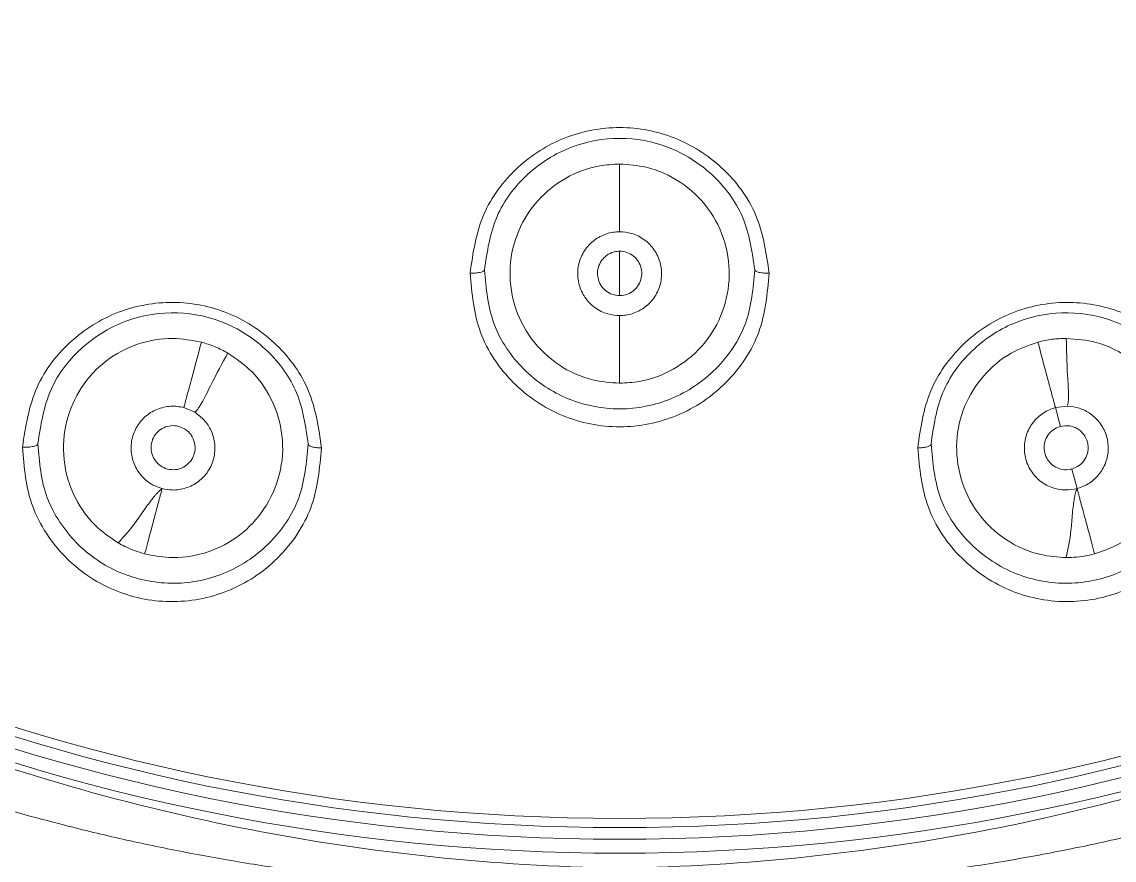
# Model space of a CAD drawing. Extents: x 11377 to 14537, y 53 to 2368.
# Drawn here: x 12560.15 to 12583.57, y 932.03 to 950.01 of the extents above; entities that cross this region are included whole.
import ezdxf

# ---------------------------------------------------------------- set-up
doc = ezdxf.new("R2010")
doc.units = 0
doc.header["$LTSCALE"] = 10
doc.header["$MEASUREMENT"] = 0
doc.layers.get('0').update_dxf_attribs({"linetype": 'CONTINUOUS'})

# ---------------------------------------------------------------- blocks, each defined once
blk = doc.blocks.new('TYJKT')
at = {"color": 7, "linetype": 'Continuous', "lineweight": 15}
for p, q in [((5023.078, 1157.283), (5023.313, 1157.183)), ((5041.767, 1157.283), (5042.02, 1157.313)), ((5042.232, 1155.547), (5042.12, 1155.966))]:
    blk.add_line(p, q, dxfattribs=at)
at = {"color": 7, "linetype": 'Continuous', "lineweight": 15, "flags": 128}
blk.add_lwpolyline([(5041.875, 1156.881), (5041.821, 1157.082), (5041.801, 1157.154), (5041.767, 1157.283)], dxfattribs=at)
at = {"color": 7, "linetype": 'Continuous', "lineweight": 15}
for radius in [44.127, 43.878, 43.682]:
    blk.add_circle((5032.423, 1192.156), radius, dxfattribs=at)
for points, knots in [([(5066.552, 1162.157), (5069.416, 1165.416), (5071.811, 1169.088), (5075.465, 1176.96), (5076.724, 1181.159), (5078.005, 1189.742), (5078.026, 1194.126), (5076.829, 1202.721), (5075.611, 1206.933), (5072.034, 1214.84), (5069.675, 1218.535), (5064.01, 1225.109), (5060.703, 1227.987), (5053.41, 1232.692), (5049.425, 1234.518), (5041.1, 1236.97), (5036.762, 1237.596), (5028.083, 1237.596), (5023.744, 1236.97), (5015.419, 1234.518), (5011.434, 1232.691), (5004.142, 1227.986), (5000.835, 1225.108), (4995.169, 1218.534), (4992.811, 1214.839), (4989.234, 1206.932), (4988.015, 1202.721), (4986.819, 1194.125), (4986.84, 1189.742), (4988.121, 1181.158), (4989.38, 1176.959), (4993.034, 1169.087), (4995.429, 1165.415), (4998.294, 1162.156)], [0, 0, 0, 0, 0.0625, 0.0625, 0.125, 0.125, 0.1875, 0.1875, 0.25, 0.25, 0.3125, 0.3125, 0.375, 0.375, 0.4375, 0.4375, 0.5, 0.5, 0.5625, 0.5625, 0.625, 0.625, 0.6875, 0.6875, 0.75, 0.75, 0.8125, 0.8125, 0.875, 0.875, 0.9375, 0.9375, 1, 1, 1, 1]), ([(5065.923, 1162.708), (5066.068, 1162.874), (5066.357, 1163.205), (5066.78, 1163.711), (5067.197, 1164.221), (5067.606, 1164.738), (5068.007, 1165.26), (5068.4, 1165.789), (5068.786, 1166.323), (5069.163, 1166.863), (5069.989, 1168.082), (5071.192, 1170.029), (5072.652, 1172.808), (5073.928, 1175.718), (5075.012, 1178.773), (5075.879, 1181.926), (5076.734, 1186.27), (5077.193, 1191.836), (5076.738, 1198.529), (5075.298, 1205.031), (5072.958, 1211.136), (5069.854, 1216.68), (5066.144, 1221.556), (5061.894, 1225.813), (5057.07, 1229.501), (5051.605, 1232.594), (5045.564, 1234.949), (5039.104, 1236.425), (5032.423, 1236.928), (5025.741, 1236.425), (5019.281, 1234.949), (5013.24, 1232.594), (5007.775, 1229.501), (5002.952, 1225.813), (4998.701, 1221.556), (4994.991, 1216.68), (4991.887, 1211.136), (4989.547, 1205.031), (4988.107, 1198.529), (4987.652, 1191.836), (4988.111, 1186.27), (4988.966, 1181.926), (4989.833, 1178.773), (4990.917, 1175.718), (4992.192, 1172.808), (4993.652, 1170.029), (4994.948, 1167.933), (4995.98, 1166.429), (4996.677, 1165.469), (4997.399, 1164.528), (4998.145, 1163.606), (4998.663, 1163.007), (4998.922, 1162.708)], [0, 0, 0, 0, 0.003229, 0.006456, 0.009681, 0.012905, 0.016128, 0.019352, 0.022577, 0.025803, 0.029032, 0.044201, 0.059373, 0.07509, 0.090809, 0.106933, 0.12306, 0.155772, 0.188607, 0.221197, 0.253189, 0.284268, 0.314175, 0.342874, 0.372343, 0.403057, 0.434778, 0.467206, 0.5, 0.532794, 0.565223, 0.596943, 0.627658, 0.657126, 0.685825, 0.715732, 0.746811, 0.778804, 0.811393, 0.844229, 0.876941, 0.893065, 0.909192, 0.924908, 0.940628, 0.955797, 0.970969, 0.976778, 0.982582, 0.988384, 0.994188, 1, 1, 1, 1]), ([(5032.423, 1236.583), (5020.64, 1236.583), (5009.339, 1231.903), (4992.676, 1215.24), (4987.995, 1203.939), (4987.995, 1180.374), (4992.676, 1169.073), (5009.339, 1152.41), (5020.64, 1147.729), (5032.423, 1147.729)], [0, 0, 0, 0, 0.25, 0.25, 0.5, 0.5, 0.75, 0.75, 1, 1, 1, 1]), ([(5032.423, 1236.583), (5044.205, 1236.583), (5055.506, 1231.903), (5072.169, 1215.24), (5076.85, 1203.939), (5076.85, 1180.374), (5072.169, 1169.073), (5055.506, 1152.41), (5044.205, 1147.729), (5032.423, 1147.729)], [0, 0, 0, 0, 0.25, 0.25, 0.5, 0.5, 0.75, 0.75, 1, 1, 1, 1]), ([(5035.629, 1160.166), (5035.567, 1160.596), (5035.445, 1161.437), (5034.674, 1162.469), (5033.632, 1163.133), (5032.425, 1163.363), (5031.218, 1163.135), (5030.176, 1162.473), (5029.402, 1161.44), (5029.279, 1160.599), (5029.216, 1160.166)], [0, 0, 0, 0, 0.1330935, 0.2596521, 0.3806349, 0.4997455, 0.6188889, 0.7398584, 0.8662152, 1, 1, 1, 1]), ([(5035.629, 1160.166), (5035.567, 1160.596), (5035.445, 1161.437), (5034.674, 1162.469), (5033.632, 1163.133), (5032.425, 1163.363), (5031.218, 1163.135), (5030.176, 1162.473), (5029.402, 1161.44), (5029.279, 1160.599), (5029.216, 1160.166)], [0, 0, 0, 0, 0.1330935, 0.2596521, 0.3806349, 0.4997455, 0.6188889, 0.7398584, 0.8662152, 1, 1, 1, 1]), ([(5029.524, 1160.234), (5029.581, 1160.627), (5029.692, 1161.388), (5030.396, 1162.326), (5031.341, 1162.922), (5032.425, 1163.122), (5033.508, 1162.92), (5034.453, 1162.323), (5035.155, 1161.384), (5035.265, 1160.625), (5035.321, 1160.234)], [0, 0, 0, 0, 0.134641, 0.260971, 0.384047, 0.500199, 0.616377, 0.739514, 0.866084, 1, 1, 1, 1]), ([(5029.524, 1160.234), (5029.581, 1160.627), (5029.692, 1161.388), (5030.396, 1162.326), (5031.341, 1162.922), (5032.425, 1163.122), (5033.508, 1162.92), (5034.453, 1162.323), (5035.155, 1161.384), (5035.265, 1160.625), (5035.321, 1160.234)], [0, 0, 0, 0, 0.134641, 0.260971, 0.384047, 0.500199, 0.616377, 0.739514, 0.866084, 1, 1, 1, 1]), ([(5032.423, 1162.506), (5032.279, 1162.498), (5031.879, 1162.476), (5031.249, 1162.238), (5030.638, 1161.751), (5030.215, 1161.083), (5030.03, 1160.3), (5030.122, 1159.482), (5030.489, 1158.735), (5031.088, 1158.171), (5031.768, 1157.857), (5032.228, 1157.821), (5032.423, 1157.806)], [0, 0, 0, 0, 0.057384, 0.160613, 0.264479, 0.370476, 0.479801, 0.591999, 0.705484, 0.81602, 0.921949, 1, 1, 1, 1]), ([(5032.423, 1161.055), (5032.423, 1161.064), (5032.423, 1161.076), (5032.423, 1161.112), (5032.423, 1161.141), (5032.423, 1161.175), (5032.423, 1161.226), (5032.423, 1161.339), (5032.423, 1161.512), (5032.423, 1161.961), (5032.423, 1162.262), (5032.423, 1162.506)], [0, 0, 0, 0, 0.047036, 0.066393, 0.084263, 0.101763, 0.1199, 0.160682, 0.267247, 0.404761, 1, 1, 1, 1]), ([(5032.423, 1157.806), (5032.564, 1157.814), (5032.964, 1157.837), (5033.596, 1158.075), (5034.21, 1158.564), (5034.632, 1159.236), (5034.815, 1160.02), (5034.722, 1160.837), (5034.352, 1161.582), (5033.754, 1162.146), (5033.073, 1162.458), (5032.614, 1162.492), (5032.423, 1162.506)], [0, 0, 0, 0, 0.056599, 0.160666, 0.265516, 0.370893, 0.48066, 0.593583, 0.70579, 0.816441, 0.923139, 1, 1, 1, 1]), ([(5032.423, 1159.256), (5032.338, 1159.263), (5032.15, 1159.28), (5031.883, 1159.414), (5031.668, 1159.635), (5031.538, 1159.917), (5031.507, 1160.221), (5031.584, 1160.521), (5031.75, 1160.78), (5031.996, 1160.964), (5032.233, 1161.046), (5032.378, 1161.052), (5032.423, 1161.055)], [0, 0, 0, 0, 0.090004, 0.199965, 0.30969, 0.414229, 0.524446, 0.629651, 0.738194, 0.846295, 0.95203, 1, 1, 1, 1]), ([(5032.423, 1161.055), (5032.507, 1161.047), (5032.695, 1161.031), (5032.962, 1160.897), (5033.177, 1160.675), (5033.307, 1160.394), (5033.338, 1160.089), (5033.262, 1159.79), (5033.096, 1159.531), (5032.849, 1159.346), (5032.612, 1159.265), (5032.468, 1159.258), (5032.423, 1159.256)], [0, 0, 0, 0, 0.08995, 0.19991, 0.309639, 0.414188, 0.524378, 0.629606, 0.738143, 0.846218, 0.951979, 1, 1, 1, 1]), ([(5032.423, 1159.686), (5032.369, 1159.691), (5032.263, 1159.701), (5032.121, 1159.783), (5032.013, 1159.903), (5031.951, 1160.054), (5031.942, 1160.216), (5031.987, 1160.373), (5032.082, 1160.505), (5032.215, 1160.599), (5032.336, 1160.633), (5032.459, 1160.639), (5032.582, 1160.618), (5032.724, 1160.54), (5032.832, 1160.419), (5032.894, 1160.268), (5032.903, 1160.106), (5032.858, 1159.949), (5032.763, 1159.817), (5032.63, 1159.724), (5032.509, 1159.689), (5032.439, 1159.686), (5032.423, 1159.686)], [0, 0, 0, 0, 0.053525, 0.107054, 0.160651, 0.214353, 0.268153, 0.322004, 0.375831, 0.429573, 0.483206, 0.5, 0.553527, 0.607057, 0.660653, 0.714354, 0.768155, 0.822004, 0.875832, 0.929575, 0.983208, 1, 1, 1, 1]), ([(5029.216, 1160.166), (5029.254, 1160.166), (5029.313, 1160.165), (5029.385, 1160.173), (5029.434, 1160.181), (5029.474, 1160.193), (5029.513, 1160.21), (5029.519, 1160.225), (5029.524, 1160.234)], [0, 0, 0, 0, 0.239194, 0.368193, 0.500003, 0.63181, 0.760809, 1, 1, 1, 1]), ([(5029.216, 1160.166), (5029.254, 1160.166), (5029.313, 1160.165), (5029.385, 1160.173), (5029.434, 1160.181), (5029.474, 1160.193), (5029.513, 1160.21), (5029.519, 1160.225), (5029.524, 1160.234)], [0, 0, 0, 0, 0.239194, 0.368193, 0.500003, 0.63181, 0.760809, 1, 1, 1, 1]), ([(5029.216, 1160.166), (5029.255, 1159.732), (5029.333, 1158.87), (5029.964, 1157.945), (5030.624, 1157.396), (5031.188, 1157.097), (5031.796, 1156.912), (5032.426, 1156.852), (5033.056, 1156.913), (5033.663, 1157.1), (5034.227, 1157.4), (5034.886, 1157.951), (5035.513, 1158.875), (5035.59, 1159.735), (5035.629, 1160.166)], [0, 0, 0, 0, 0.128444, 0.255434, 0.317534, 0.379182, 0.439832, 0.500318, 0.560828, 0.621479, 0.683174, 0.745272, 0.872313, 1, 1, 1, 1]), ([(5029.216, 1160.166), (5029.255, 1159.732), (5029.333, 1158.87), (5029.964, 1157.945), (5030.624, 1157.396), (5031.188, 1157.097), (5031.796, 1156.912), (5032.426, 1156.852), (5033.056, 1156.913), (5033.663, 1157.1), (5034.227, 1157.4), (5034.886, 1157.951), (5035.513, 1158.875), (5035.59, 1159.735), (5035.629, 1160.166)], [0, 0, 0, 0, 0.128444, 0.255434, 0.317534, 0.379182, 0.439832, 0.500318, 0.560828, 0.621479, 0.683174, 0.745272, 0.872313, 1, 1, 1, 1]), ([(5035.321, 1160.234), (5035.287, 1159.843), (5035.217, 1159.066), (5034.647, 1158.226), (5034.049, 1157.732), (5033.539, 1157.46), (5032.994, 1157.294), (5032.426, 1157.238), (5031.858, 1157.293), (5031.313, 1157.457), (5030.802, 1157.728), (5030.206, 1158.218), (5029.631, 1159.057), (5029.56, 1159.837), (5029.524, 1160.234)], [0, 0, 0, 0, 0.128495, 0.255557, 0.318916, 0.379035, 0.439825, 0.499643, 0.559458, 0.62025, 0.680348, 0.743713, 0.869371, 1, 1, 1, 1]), ([(5035.321, 1160.234), (5035.287, 1159.843), (5035.217, 1159.066), (5034.647, 1158.226), (5034.049, 1157.732), (5033.539, 1157.46), (5032.994, 1157.294), (5032.426, 1157.238), (5031.858, 1157.293), (5031.313, 1157.457), (5030.802, 1157.728), (5030.206, 1158.218), (5029.631, 1159.057), (5029.56, 1159.837), (5029.524, 1160.234)], [0, 0, 0, 0, 0.128495, 0.255557, 0.318916, 0.379035, 0.439825, 0.499643, 0.559458, 0.62025, 0.680348, 0.743713, 0.869371, 1, 1, 1, 1]), ([(5035.321, 1160.234), (5035.326, 1160.225), (5035.332, 1160.21), (5035.371, 1160.193), (5035.411, 1160.181), (5035.461, 1160.173), (5035.532, 1160.165), (5035.591, 1160.166), (5035.629, 1160.166)], [0, 0, 0, 0, 0.239192, 0.368191, 0.499998, 0.631808, 0.760806, 1, 1, 1, 1]), ([(5035.321, 1160.234), (5035.326, 1160.225), (5035.332, 1160.21), (5035.371, 1160.193), (5035.411, 1160.181), (5035.461, 1160.173), (5035.532, 1160.165), (5035.591, 1160.166), (5035.629, 1160.166)], [0, 0, 0, 0, 0.239192, 0.368191, 0.499998, 0.631808, 0.760806, 1, 1, 1, 1]), ([(5026.03, 1156.421), (5025.971, 1156.836), (5025.857, 1157.645), (5025.126, 1158.667), (5024.117, 1159.349), (5022.923, 1159.613), (5021.706, 1159.421), (5020.63, 1158.779), (5019.819, 1157.741), (5019.685, 1156.876), (5019.617, 1156.435)], [0, 0, 0, 0, 0.128675, 0.250554, 0.36888, 0.486764, 0.60619, 0.730217, 0.86246, 1, 1, 1, 1]), ([(5026.03, 1156.421), (5025.971, 1156.836), (5025.857, 1157.645), (5025.126, 1158.667), (5024.117, 1159.349), (5022.923, 1159.613), (5021.706, 1159.421), (5020.63, 1158.779), (5019.819, 1157.741), (5019.685, 1156.876), (5019.617, 1156.435)], [0, 0, 0, 0, 0.128675, 0.250554, 0.36888, 0.486764, 0.60619, 0.730217, 0.86246, 1, 1, 1, 1]), ([(5045.228, 1156.435), (5045.16, 1156.875), (5045.026, 1157.739), (5044.217, 1158.777), (5043.142, 1159.42), (5041.926, 1159.613), (5040.732, 1159.351), (5039.722, 1158.67), (5038.989, 1157.648), (5038.874, 1156.838), (5038.815, 1156.421)], [0, 0, 0, 0, 0.137286, 0.2695479, 0.3935076, 0.512852, 0.6307305, 0.748992, 0.870839, 1, 1, 1, 1]), ([(5045.228, 1156.435), (5045.16, 1156.875), (5045.026, 1157.739), (5044.217, 1158.777), (5043.142, 1159.42), (5041.926, 1159.613), (5040.732, 1159.351), (5039.722, 1158.67), (5038.989, 1157.648), (5038.874, 1156.838), (5038.815, 1156.421)], [0, 0, 0, 0, 0.137286, 0.2695479, 0.3935076, 0.512852, 0.6307305, 0.748992, 0.870839, 1, 1, 1, 1]), ([(5019.948, 1156.511), (5020.009, 1156.911), (5020.13, 1157.693), (5020.864, 1158.63), (5021.835, 1159.21), (5022.932, 1159.383), (5024.012, 1159.147), (5024.926, 1158.531), (5025.589, 1157.605), (5025.692, 1156.874), (5025.745, 1156.498)], [0, 0, 0, 0, 0.138658, 0.271168, 0.395074, 0.513955, 0.630145, 0.74896, 0.870635, 1, 1, 1, 1]), ([(5019.948, 1156.511), (5020.009, 1156.911), (5020.13, 1157.693), (5020.864, 1158.63), (5021.835, 1159.21), (5022.932, 1159.383), (5024.012, 1159.147), (5024.926, 1158.531), (5025.589, 1157.605), (5025.692, 1156.874), (5025.745, 1156.498)], [0, 0, 0, 0, 0.138658, 0.271168, 0.395074, 0.513955, 0.630145, 0.74896, 0.870635, 1, 1, 1, 1]), ([(5032.423, 1157.806), (5032.423, 1158.035), (5032.423, 1158.353), (5032.423, 1158.784), (5032.423, 1159.03), (5032.423, 1159.092), (5032.423, 1159.133), (5032.423, 1159.171), (5032.423, 1159.221), (5032.423, 1159.241), (5032.423, 1159.256)], [0, 0, 0, 0, 0.621169, 0.863737, 0.898259, 0.912208, 0.925258, 0.939086, 0.955383, 1, 1, 1, 1]), ([(5039.1, 1156.498), (5039.153, 1156.876), (5039.257, 1157.608), (5039.922, 1158.534), (5040.836, 1159.148), (5041.916, 1159.383), (5043.012, 1159.209), (5043.983, 1158.628), (5044.715, 1157.692), (5044.836, 1156.91), (5044.897, 1156.511)], [0, 0, 0, 0, 0.129889, 0.251497, 0.370196, 0.486331, 0.605188, 0.729074, 0.861647, 1, 1, 1, 1]), ([(5039.1, 1156.498), (5039.153, 1156.876), (5039.257, 1157.608), (5039.922, 1158.534), (5040.836, 1159.148), (5041.916, 1159.383), (5043.012, 1159.209), (5043.983, 1158.628), (5044.715, 1157.692), (5044.836, 1156.91), (5044.897, 1156.511)], [0, 0, 0, 0, 0.129889, 0.251497, 0.370196, 0.486331, 0.605188, 0.729074, 0.861647, 1, 1, 1, 1]), ([(5031.627, 1147.43), (5028.986, 1147.517), (5026.353, 1147.836), (5021.191, 1148.929), (5018.661, 1149.702), (5013.77, 1151.665), (5011.408, 1152.852), (5006.906, 1155.588), (5004.765, 1157.138), (5002.778, 1158.868)], [0, 0, 0, 0, 0.25, 0.25, 0.5, 0.5, 0.75, 0.75, 1, 1, 1, 1]), ([(5023.454, 1158.687), (5023.25, 1158.725), (5022.792, 1158.811), (5022.07, 1158.675), (5021.379, 1158.312), (5020.844, 1157.734), (5020.525, 1156.991), (5020.458, 1156.16), (5020.699, 1155.351), (5021.142, 1154.739), (5021.52, 1154.484), (5021.671, 1154.382)], [0, 0, 0, 0, 0.0896214, 0.2011888, 0.3133389, 0.4308563, 0.5485574, 0.6750178, 0.8015869, 0.9208991, 1, 1, 1, 1]), ([(5023.078, 1157.283), (5023.08, 1157.291), (5023.083, 1157.302), (5023.092, 1157.335), (5023.1, 1157.363), (5023.108, 1157.395), (5023.121, 1157.444), (5023.15, 1157.552), (5023.195, 1157.719), (5023.312, 1158.154), (5023.391, 1158.448), (5023.454, 1158.687)], [0, 0, 0, 0, 0.047117, 0.06658, 0.084588, 0.10224, 0.120528, 0.161557, 0.268342, 0.405794, 1, 1, 1, 1]), ([(5024.021, 1158.452), (5023.932, 1158.5), (5023.751, 1158.597), (5023.554, 1158.657), (5023.454, 1158.687)], [0, 0, 0, 0, 0.49531, 1, 1, 1, 1]), ([(5062.067, 1158.868), (5060.08, 1157.138), (5057.939, 1155.588), (5053.437, 1152.852), (5051.075, 1151.665), (5046.185, 1149.702), (5043.654, 1148.929), (5038.492, 1147.836), (5035.859, 1147.517), (5033.218, 1147.43)], [0, 0, 0, 0, 0.25, 0.25, 0.5, 0.5, 0.75, 0.75, 1, 1, 1, 1]), ([(5041.391, 1158.687), (5041.195, 1158.618), (5040.755, 1158.463), (5040.197, 1157.985), (5039.781, 1157.325), (5039.607, 1156.557), (5039.702, 1155.754), (5040.059, 1155.001), (5040.672, 1154.42), (5041.362, 1154.112), (5041.817, 1154.08), (5041.999, 1154.067)], [0, 0, 0, 0, 0.089621, 0.201189, 0.313339, 0.430856, 0.548558, 0.675018, 0.801587, 0.920899, 1, 1, 1, 1]), ([(5041.999, 1158.767), (5041.897, 1158.764), (5041.692, 1158.757), (5041.492, 1158.711), (5041.391, 1158.687)], [0, 0, 0, 0, 0.495311, 1, 1, 1, 1]), ([(5041.767, 1157.283), (5041.765, 1157.291), (5041.762, 1157.302), (5041.753, 1157.335), (5041.745, 1157.363), (5041.737, 1157.395), (5041.724, 1157.444), (5041.695, 1157.552), (5041.65, 1157.719), (5041.533, 1158.154), (5041.455, 1158.448), (5041.391, 1158.687)], [0, 0, 0, 0, 0.047117, 0.06658, 0.084588, 0.10224, 0.120528, 0.161557, 0.268342, 0.405794, 1, 1, 1, 1]), ([(5042.607, 1154.147), (5042.773, 1154.204), (5043.182, 1154.343), (5043.733, 1154.775), (5044.171, 1155.412), (5044.374, 1156.171), (5044.33, 1156.984), (5043.998, 1157.75), (5043.413, 1158.35), (5042.714, 1158.71), (5042.216, 1158.75), (5041.999, 1158.767)], [0, 0, 0, 0, 0.07572, 0.186725, 0.29853, 0.41298, 0.533929, 0.662065, 0.783388, 0.905537, 1, 1, 1, 1]), ([(5042.02, 1157.313), (5042.025, 1157.323), (5042.031, 1157.337), (5042.038, 1157.373), (5042.042, 1157.403), (5042.045, 1157.437), (5042.047, 1157.488), (5042.048, 1157.6), (5042.041, 1157.772), (5042.011, 1158.218), (5042.004, 1158.521), (5041.999, 1158.767)], [0, 0, 0, 0, 0.048387, 0.068382, 0.086805, 0.104732, 0.123144, 0.164067, 0.269906, 0.406208, 1, 1, 1, 1]), ([(5022.238, 1154.147), (5022.41, 1154.113), (5022.833, 1154.029), (5023.527, 1154.128), (5024.225, 1154.46), (5024.78, 1155.016), (5025.148, 1155.742), (5025.244, 1156.572), (5025.037, 1157.384), (5024.612, 1158.045), (5024.201, 1158.328), (5024.021, 1158.452)], [0, 0, 0, 0, 0.07572, 0.186725, 0.29853, 0.41298, 0.533929, 0.662065, 0.783387, 0.905536, 1, 1, 1, 1]), ([(5023.313, 1157.183), (5023.321, 1157.189), (5023.334, 1157.197), (5023.358, 1157.225), (5023.376, 1157.249), (5023.396, 1157.277), (5023.423, 1157.32), (5023.48, 1157.417), (5023.56, 1157.569), (5023.757, 1157.971), (5023.903, 1158.236), (5024.021, 1158.452)], [0, 0, 0, 0, 0.048387, 0.068382, 0.086806, 0.104732, 0.123143, 0.164067, 0.269906, 0.406207, 1, 1, 1, 1]), ([(5031.611, 1146.929), (5031.387, 1146.931), (5030.939, 1146.933), (5030.267, 1146.95), (5029.598, 1146.976), (5028.931, 1147.011), (5028.266, 1147.057), (5027.603, 1147.112), (5026.943, 1147.176), (5026.286, 1147.25), (5025.632, 1147.334), (5024.98, 1147.426), (5024.332, 1147.528), (5023.687, 1147.64), (5023.046, 1147.76), (5022.408, 1147.889), (5021.773, 1148.027), (5021.143, 1148.174), (5020.395, 1148.359), (5019.445, 1148.613), (5018.314, 1148.948), (5017.236, 1149.3), (5015.384, 1149.955), (5012.932, 1150.972), (5010.372, 1152.287), (5008.526, 1153.372), (5007.196, 1154.223), (5005.87, 1155.145), (5004.756, 1155.986), (5003.815, 1156.745), (5003.015, 1157.419), (5002.466, 1157.914), (5002.175, 1158.175)], [0, 0, 0, 0, 0.020874, 0.0417, 0.062476, 0.083202, 0.103876, 0.124499, 0.145069, 0.165586, 0.18605, 0.20646, 0.226815, 0.247117, 0.267364, 0.287557, 0.307695, 0.327778, 0.347806, 0.379401, 0.41927, 0.457516, 0.484944, 0.602142, 0.704129, 0.752477, 0.801369, 0.851088, 0.902671, 0.931213, 0.963637, 1, 1, 1, 1]), ([(5033.234, 1146.929), (5033.467, 1146.931), (5033.934, 1146.934), (5034.634, 1146.952), (5035.334, 1146.98), (5036.033, 1147.019), (5036.732, 1147.068), (5037.43, 1147.129), (5038.127, 1147.201), (5038.823, 1147.283), (5039.518, 1147.376), (5040.211, 1147.48), (5040.903, 1147.595), (5041.592, 1147.72), (5042.28, 1147.856), (5042.966, 1148.003), (5043.649, 1148.161), (5044.886, 1148.466), (5046.529, 1148.934), (5048.551, 1149.62), (5050.345, 1150.322), (5052.007, 1151.056), (5053.529, 1151.802), (5054.944, 1152.564), (5056.311, 1153.367), (5057.633, 1154.212), (5058.966, 1155.138), (5060.053, 1155.958), (5060.977, 1156.702), (5061.779, 1157.374), (5062.354, 1157.891), (5062.67, 1158.175)], [0, 0, 0, 0, 0.021716, 0.043436, 0.065161, 0.08689, 0.108621, 0.130353, 0.152087, 0.173823, 0.195562, 0.217302, 0.239045, 0.26079, 0.282537, 0.304286, 0.326036, 0.347787, 0.422884, 0.484908, 0.546394, 0.602128, 0.653935, 0.704129, 0.751624, 0.801368, 0.850068, 0.902673, 0.928023, 0.960467, 1, 1, 1, 1]), ([(5022.613, 1155.547), (5022.534, 1155.575), (5022.357, 1155.639), (5022.134, 1155.837), (5021.983, 1156.107), (5021.93, 1156.412), (5021.978, 1156.714), (5022.129, 1156.983), (5022.356, 1157.191), (5022.641, 1157.306), (5022.892, 1157.323), (5023.034, 1157.292), (5023.078, 1157.283)], [0, 0, 0, 0, 0.089302, 0.199356, 0.309162, 0.413591, 0.523904, 0.629137, 0.737545, 0.845901, 0.951431, 1, 1, 1, 1]), ([(5042.232, 1155.547), (5042.149, 1155.532), (5041.964, 1155.499), (5041.672, 1155.559), (5041.406, 1155.716), (5041.208, 1155.954), (5041.098, 1156.24), (5041.095, 1156.549), (5041.187, 1156.842), (5041.377, 1157.084), (5041.586, 1157.225), (5041.723, 1157.269), (5041.767, 1157.283)], [0, 0, 0, 0, 0.089302, 0.199356, 0.309162, 0.413591, 0.523904, 0.629136, 0.737545, 0.845901, 0.951431, 1, 1, 1, 1]), ([(5042.02, 1157.313), (5042.108, 1157.303), (5042.285, 1157.284), (5042.538, 1157.153), (5042.747, 1156.946), (5042.881, 1156.667), (5042.915, 1156.363), (5042.845, 1156.062), (5042.681, 1155.804), (5042.463, 1155.627), (5042.301, 1155.57), (5042.232, 1155.547)], [0, 0, 0, 0, 0.103503, 0.206923, 0.326988, 0.442837, 0.563206, 0.678978, 0.799273, 0.915263, 1, 1, 1, 1]), ([(5023.313, 1157.183), (5023.384, 1157.13), (5023.527, 1157.025), (5023.681, 1156.785), (5023.758, 1156.501), (5023.735, 1156.193), (5023.613, 1155.912), (5023.401, 1155.686), (5023.131, 1155.545), (5022.853, 1155.501), (5022.684, 1155.533), (5022.613, 1155.547)], [0, 0, 0, 0, 0.103503, 0.206924, 0.326988, 0.442836, 0.563205, 0.678977, 0.799274, 0.915263, 1, 1, 1, 1]), ([(5022.725, 1155.966), (5022.676, 1155.985), (5022.576, 1156.023), (5022.461, 1156.137), (5022.388, 1156.28), (5022.367, 1156.441), (5022.4, 1156.6), (5022.484, 1156.739), (5022.609, 1156.842), (5022.761, 1156.897), (5022.887, 1156.9), (5022.954, 1156.884), (5022.97, 1156.881)], [0, 0, 0, 0, 0.106778, 0.213568, 0.320607, 0.428039, 0.535837, 0.643814, 0.751707, 0.859286, 0.966461, 1, 1, 1, 1]), ([(5022.725, 1155.966), (5022.784, 1155.957), (5022.902, 1155.939), (5023.073, 1155.996), (5023.191, 1156.09), (5023.265, 1156.194), (5023.316, 1156.317), (5023.329, 1156.483), (5023.278, 1156.636), (5023.205, 1156.738), (5023.114, 1156.825), (5023.028, 1156.858), (5022.97, 1156.881)], [0, 0, 0, 0, 0.118206, 0.240521, 0.353156, 0.418961, 0.496597, 0.622373, 0.749032, 0.813761, 0.87728, 1, 1, 1, 1]), ([(5042.12, 1155.966), (5042.067, 1155.958), (5041.962, 1155.94), (5041.805, 1155.982), (5041.671, 1156.07), (5041.572, 1156.198), (5041.521, 1156.352), (5041.524, 1156.515), (5041.581, 1156.667), (5041.685, 1156.791), (5041.792, 1156.856), (5041.859, 1156.876), (5041.875, 1156.881)], [0, 0, 0, 0, 0.106778, 0.213569, 0.320607, 0.428038, 0.535836, 0.643816, 0.751708, 0.859285, 0.966462, 1, 1, 1, 1]), ([(5042.12, 1155.966), (5042.174, 1155.988), (5042.287, 1156.031), (5042.405, 1156.166), (5042.461, 1156.305), (5042.473, 1156.431), (5042.456, 1156.565), (5042.384, 1156.716), (5042.264, 1156.823), (5042.149, 1156.874), (5042.027, 1156.904), (5041.935, 1156.89), (5041.875, 1156.881)], [0, 0, 0, 0, 0.117977, 0.242226, 0.349805, 0.418306, 0.496612, 0.622383, 0.749039, 0.813768, 0.877285, 1, 1, 1, 1]), ([(5019.948, 1156.511), (5019.943, 1156.5), (5019.936, 1156.483), (5019.897, 1156.464), (5019.854, 1156.451), (5019.801, 1156.441), (5019.741, 1156.435), (5019.679, 1156.433), (5019.637, 1156.435), (5019.617, 1156.435)], [0, 0, 0, 0, 0.228275, 0.354542, 0.485755, 0.618994, 0.751047, 0.878877, 1, 1, 1, 1]), ([(5019.948, 1156.511), (5019.943, 1156.5), (5019.936, 1156.483), (5019.897, 1156.464), (5019.854, 1156.451), (5019.801, 1156.441), (5019.741, 1156.435), (5019.679, 1156.433), (5019.637, 1156.435), (5019.617, 1156.435)], [0, 0, 0, 0, 0.228275, 0.354542, 0.485755, 0.618994, 0.751047, 0.878877, 1, 1, 1, 1]), ([(5019.617, 1156.435), (5019.653, 1156.001), (5019.705, 1155.353), (5020.112, 1154.579), (5020.511, 1154.078), (5020.999, 1153.667), (5021.554, 1153.364), (5022.155, 1153.172), (5022.783, 1153.104), (5023.414, 1153.156), (5024.029, 1153.337), (5024.602, 1153.634), (5025.276, 1154.187), (5025.912, 1155.116), (5025.991, 1155.988), (5026.03, 1156.421)], [0, 0, 0, 0, 0.128333, 0.191209, 0.253506, 0.313993, 0.374087, 0.433633, 0.493259, 0.553823, 0.61484, 0.677719, 0.741238, 0.871538, 1, 1, 1, 1]), ([(5019.617, 1156.435), (5019.653, 1156.001), (5019.705, 1155.353), (5020.112, 1154.579), (5020.511, 1154.078), (5020.999, 1153.667), (5021.554, 1153.364), (5022.155, 1153.172), (5022.783, 1153.104), (5023.414, 1153.156), (5024.029, 1153.337), (5024.602, 1153.634), (5025.276, 1154.187), (5025.912, 1155.116), (5025.991, 1155.988), (5026.03, 1156.421)], [0, 0, 0, 0, 0.128333, 0.191209, 0.253506, 0.313993, 0.374087, 0.433633, 0.493259, 0.553823, 0.61484, 0.677719, 0.741238, 0.871538, 1, 1, 1, 1]), ([(5025.745, 1156.498), (5025.709, 1156.105), (5025.638, 1155.316), (5024.956, 1154.317), (5024.124, 1153.762), (5023.377, 1153.547), (5022.807, 1153.499), (5022.242, 1153.562), (5021.701, 1153.733), (5021.201, 1154.006), (5020.763, 1154.373), (5020.401, 1154.825), (5020.027, 1155.523), (5019.98, 1156.115), (5019.948, 1156.511)], [0, 0, 0, 0, 0.129529, 0.260245, 0.386012, 0.447807, 0.507149, 0.566568, 0.625697, 0.68482, 0.745788, 0.806192, 0.870203, 1, 1, 1, 1]), ([(5025.745, 1156.498), (5025.709, 1156.105), (5025.638, 1155.316), (5024.956, 1154.317), (5024.124, 1153.762), (5023.377, 1153.547), (5022.807, 1153.499), (5022.242, 1153.562), (5021.701, 1153.733), (5021.201, 1154.006), (5020.763, 1154.373), (5020.401, 1154.825), (5020.027, 1155.523), (5019.98, 1156.115), (5019.948, 1156.511)], [0, 0, 0, 0, 0.129529, 0.260245, 0.386012, 0.447807, 0.507149, 0.566568, 0.625697, 0.68482, 0.745788, 0.806192, 0.870203, 1, 1, 1, 1]), ([(5026.03, 1156.421), (5025.991, 1156.421), (5025.933, 1156.422), (5025.865, 1156.433), (5025.807, 1156.446), (5025.757, 1156.468), (5025.749, 1156.488), (5025.745, 1156.498)], [0, 0, 0, 0, 0.255237, 0.388077, 0.5206, 0.77357, 1, 1, 1, 1]), ([(5026.03, 1156.421), (5025.991, 1156.421), (5025.933, 1156.422), (5025.865, 1156.433), (5025.807, 1156.446), (5025.757, 1156.468), (5025.749, 1156.488), (5025.745, 1156.498)], [0, 0, 0, 0, 0.255237, 0.388077, 0.5206, 0.77357, 1, 1, 1, 1]), ([(5038.815, 1156.421), (5038.852, 1156.421), (5038.929, 1156.423), (5039.024, 1156.441), (5039.088, 1156.467), (5039.096, 1156.488), (5039.1, 1156.498)], [0, 0, 0, 0, 0.24655, 0.507829, 0.764756, 1, 1, 1, 1]), ([(5038.815, 1156.421), (5038.852, 1156.421), (5038.929, 1156.423), (5039.024, 1156.441), (5039.088, 1156.467), (5039.096, 1156.488), (5039.1, 1156.498)], [0, 0, 0, 0, 0.24655, 0.507829, 0.764756, 1, 1, 1, 1]), ([(5038.815, 1156.421), (5038.855, 1155.985), (5038.936, 1155.11), (5039.693, 1154.003), (5040.613, 1153.394), (5041.438, 1153.155), (5042.07, 1153.104), (5042.697, 1153.174), (5043.298, 1153.367), (5043.852, 1153.671), (5044.339, 1154.083), (5044.738, 1154.585), (5045.141, 1155.358), (5045.193, 1156.003), (5045.228, 1156.435)], [0, 0, 0, 0, 0.129414, 0.259722, 0.385479, 0.44652, 0.507088, 0.566766, 0.626342, 0.686511, 0.747027, 0.809405, 0.872331, 1, 1, 1, 1]), ([(5038.815, 1156.421), (5038.855, 1155.985), (5038.936, 1155.11), (5039.693, 1154.003), (5040.613, 1153.394), (5041.438, 1153.155), (5042.07, 1153.104), (5042.697, 1153.174), (5043.298, 1153.367), (5043.852, 1153.671), (5044.339, 1154.083), (5044.738, 1154.585), (5045.141, 1155.358), (5045.193, 1156.003), (5045.228, 1156.435)], [0, 0, 0, 0, 0.129414, 0.259722, 0.385479, 0.44652, 0.507088, 0.566766, 0.626342, 0.686511, 0.747027, 0.809405, 0.872331, 1, 1, 1, 1]), ([(5044.897, 1156.511), (5044.866, 1156.119), (5044.819, 1155.53), (5044.449, 1154.832), (5044.087, 1154.377), (5043.65, 1154.01), (5043.15, 1153.736), (5042.61, 1153.563), (5042.046, 1153.499), (5041.475, 1153.546), (5040.728, 1153.759), (5039.894, 1154.312), (5039.209, 1155.311), (5039.136, 1156.102), (5039.1, 1156.498)], [0, 0, 0, 0, 0.128431, 0.193241, 0.253499, 0.314453, 0.373589, 0.432706, 0.492117, 0.551448, 0.613229, 0.738951, 0.869608, 1, 1, 1, 1]), ([(5044.897, 1156.511), (5044.866, 1156.119), (5044.819, 1155.53), (5044.449, 1154.832), (5044.087, 1154.377), (5043.65, 1154.01), (5043.15, 1153.736), (5042.61, 1153.563), (5042.046, 1153.499), (5041.475, 1153.546), (5040.728, 1153.759), (5039.894, 1154.312), (5039.209, 1155.311), (5039.136, 1156.102), (5039.1, 1156.498)], [0, 0, 0, 0, 0.128431, 0.193241, 0.253499, 0.314453, 0.373589, 0.432706, 0.492117, 0.551448, 0.613229, 0.738951, 0.869608, 1, 1, 1, 1]), ([(5021.671, 1154.382), (5021.798, 1154.523), (5021.986, 1154.731), (5022.205, 1155.06), (5022.339, 1155.245), (5022.406, 1155.332), (5022.44, 1155.375), (5022.457, 1155.395), (5022.466, 1155.405)], [0, 0, 0, 0, 0.564432, 0.83715, 0.934961, 0.971264, 0.986432, 1, 1, 1, 1]), ([(5022.238, 1154.147), (5022.296, 1154.365), (5022.377, 1154.667), (5022.487, 1155.076), (5022.552, 1155.318), (5022.568, 1155.38), (5022.579, 1155.421), (5022.59, 1155.459), (5022.603, 1155.51), (5022.609, 1155.531), (5022.613, 1155.547)], [0, 0, 0, 0, 0.621909, 0.864466, 0.898801, 0.912619, 0.925527, 0.939232, 0.955441, 1, 1, 1, 1]), ([(5022.613, 1155.547), (5022.602, 1155.539), (5022.583, 1155.525), (5022.55, 1155.496), (5022.523, 1155.469), (5022.504, 1155.449), (5022.484, 1155.427), (5022.472, 1155.412), (5022.466, 1155.405)], [0, 0, 0, 0, 0.341625, 0.602042, 0.71005, 0.808846, 0.903728, 1, 1, 1, 1]), ([(5042.232, 1155.547), (5042.227, 1155.534), (5042.217, 1155.513), (5042.203, 1155.471), (5042.193, 1155.435), (5042.186, 1155.407), (5042.18, 1155.379), (5042.177, 1155.36), (5042.175, 1155.35)], [0, 0, 0, 0, 0.341629, 0.602036, 0.710053, 0.808846, 0.903734, 1, 1, 1, 1]), ([(5042.607, 1154.147), (5042.549, 1154.365), (5042.468, 1154.667), (5042.358, 1155.076), (5042.293, 1155.318), (5042.277, 1155.38), (5042.266, 1155.421), (5042.256, 1155.459), (5042.242, 1155.51), (5042.236, 1155.531), (5042.232, 1155.547)], [0, 0, 0, 0, 0.621909, 0.864466, 0.898802, 0.912619, 0.925528, 0.939232, 0.955441, 1, 1, 1, 1]), ([(5041.999, 1154.067), (5042.038, 1154.252), (5042.097, 1154.527), (5042.122, 1154.922), (5042.145, 1155.149), (5042.16, 1155.257), (5042.168, 1155.311), (5042.173, 1155.338), (5042.175, 1155.35)], [0, 0, 0, 0, 0.564432, 0.837151, 0.934962, 0.971264, 0.986433, 1, 1, 1, 1]), ([(5021.671, 1154.382), (5021.719, 1154.356), (5021.833, 1154.294), (5022.021, 1154.212), (5022.166, 1154.169), (5022.238, 1154.147)], [0, 0, 0, 0, 0.2668234, 0.6315604, 1, 1, 1, 1]), ([(5041.999, 1154.067), (5042.053, 1154.068), (5042.183, 1154.072), (5042.387, 1154.095), (5042.533, 1154.13), (5042.607, 1154.147)], [0, 0, 0, 0, 0.266824, 0.631561, 1, 1, 1, 1])]:
    blk.add_open_spline(points, degree=3, knots=knots, dxfattribs=at)
at = {"color": 8, "linetype": 'Continuous', "lineweight": 15}
blk.add_open_spline([(5032.423, 1159.686), (5032.423, 1159.992), (5032.423, 1160.309), (5032.423, 1160.626), (5032.423, 1160.636)], degree=3, knots=[0, 0, 0, 0, 0.967209, 1, 1, 1, 1], dxfattribs=at)

msp = doc.modelspace()

# ---------------------------------------------------------------- block references
msp.add_blockref('TYJKT', (7540.542, -215.548))

doc.saveas('drawing.dxf')
